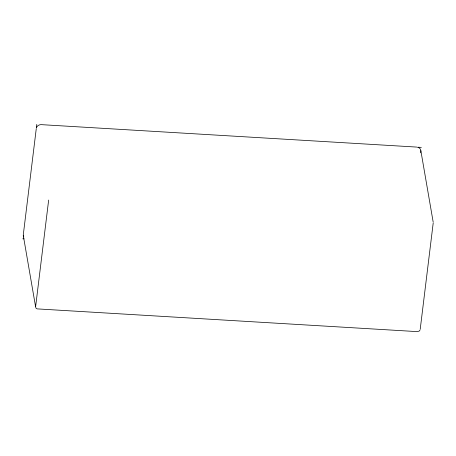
<?xml version="1.0" encoding="UTF-8"?>
<svg xmlns="http://www.w3.org/2000/svg" width="456" height="456" viewBox="0 0 456 456"><rect width="100%" height="100%" fill="white"/><g stroke="black" fill="none" stroke-linecap="round" stroke-linejoin="round"><path stroke-width="0.68" d="M36.788 124.374L36.474 127.669A4.617 4.081 -9.8 0 1 41.365 124.648L416.75 147.088M36.292 128.461L23.302 234.715A4.617 4.081 -9.8 0 0 23.792 237.029M35.665 306.312L48.655 200.059M420.66 152.857L420.831 151.449A4.617 4.081 -9.8 0 0 417.633 147.22L421.333 147.362M420.21 329.3L433.2 223.047M420.016 330.047L419.098 331.164L416.693 331.586L37.124 308.883L36.098 308.267L35.648 307.07L23.29 235.518M22.8 238.801L24.031 238.847M420.842 150.645L433.2 222.203"/></g></svg>
